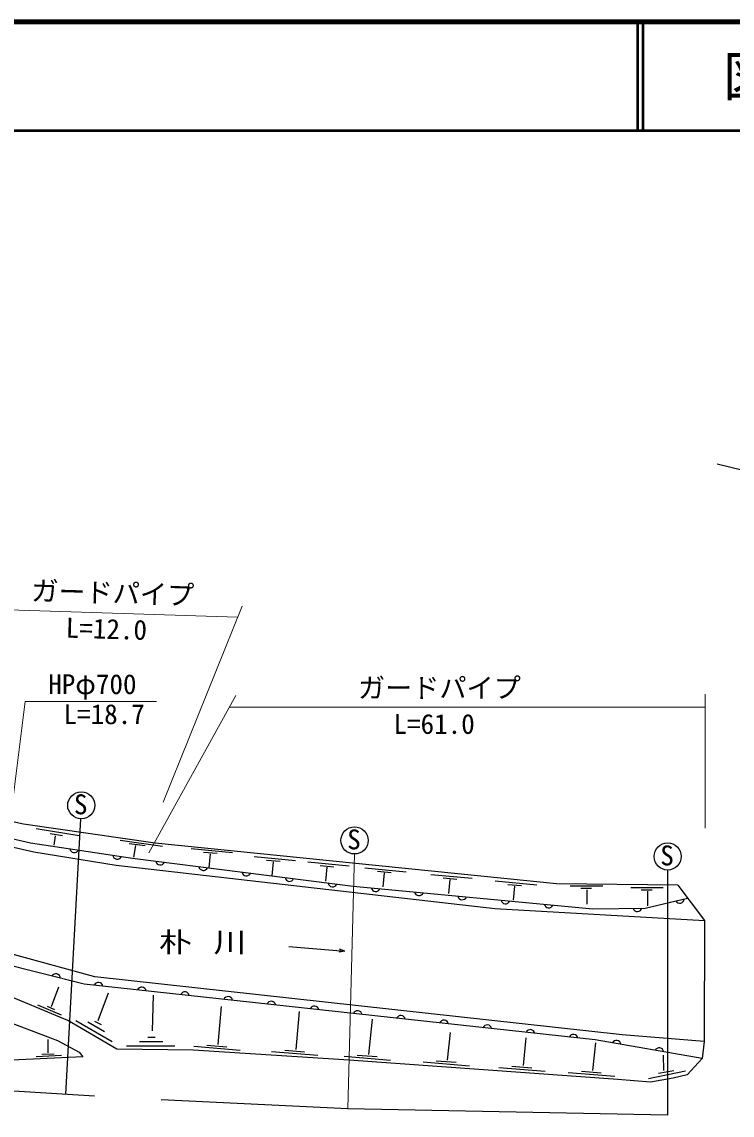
# Model space of a CAD drawing. Units: millimetres, scale not verified. Extents: x 40000 to 680000, y 20000 to 380000.
# Drawn here: x 452069 to 517474, y 279295 to 380000 of the extents above; entities that cross this region are included whole.
import ezdxf
from ezdxf.enums import TextEntityAlignment as Align

# ---------------------------------------------------------------- set-up
doc = ezdxf.new("R2010")
doc.units = ezdxf.units.MM
doc.header["$LTSCALE"] = 1000
for name, color, linetype, lineweight in [('M-BGD', 7, 'Continuous', 25), ('M-STR-HTXT', 7, 'Continuous', 13), ('M-TTL', 2, 'Continuous', 140), ('M-TTL-LINE', 7, 'Continuous', 50)]:
    doc.layers.add(name, color=color, linetype=linetype, lineweight=lineweight)
doc.layers.add('M-TTL-TXT', color=7, linetype='Continuous')
doc.styles.add('ＭＳ ゴシック', font='')
doc.styles.get('ＭＳ ゴシック').set_extended_font_data('MS Gothic')

msp = doc.modelspace()

# ---------------------------------------------------------------- linework, layer by layer
at = {"layer": 'M-BGD'}
for p, q in [((516088, 339294), (540440, 333340)), ((458790, 292034), (387568, 311433)), ((452213, 306111), (445565, 307552)), ((457478, 306585), (456095, 281218)), ((464334, 304338), (452213, 306111)), ((453377, 305687), (457356, 305067)), ((454676, 305242), (455823, 305067)), ((447246, 304921), (453161, 303552)), ((455138, 305019), (455003, 304161)), ((461127, 304609), (465023, 304074)), ((461959, 304314), (463421, 304121)), ((462526, 304137), (462355, 303055)), ((501305, 300601), (464334, 304338)), ((453161, 303552), (460740, 302319)), ((471465, 303461), (467650, 303824)), ((468799, 303531), (470062, 303420)), ((469413, 303370), (469294, 302090)), ((460740, 302319), (495614, 298323)), ((477259, 302724), (473445, 303087)), ((474594, 302794), (475856, 302683)), ((475208, 302632), (475088, 301353)), ((482207, 302224), (478392, 302586)), ((479541, 302293), (480803, 302182)), ((480155, 302132), (480035, 300853)), ((487472, 301691), (483657, 302054)), ((484807, 301761), (486069, 301650)), ((485420, 301600), (485301, 300320)), ((493532, 301079), (489718, 301441)), ((490867, 301148), (492129, 301037)), ((511517, 301874), (511521, 279295)), ((491481, 300987), (491361, 299708)), ((499477, 300478), (495662, 300840)), ((496811, 300547), (498074, 300437)), ((497425, 300386), (497306, 299107)), ((512483, 300463), (501305, 300601)), ((502571, 300421), (505557, 300416)), ((503534, 300192), (504532, 300203)), ((508144, 300278), (511130, 300273)), ((512483, 300463), (514917, 297216)), ((504106, 300057), (504095, 298720)), ((509107, 300049), (510105, 300059)), ((509679, 299914), (509668, 298577)), ((495614, 298323), (514917, 297216)), ((514917, 297216), (514906, 286071)), ((476661, 294826), (481795, 294392)), ((481795, 294392), (481285, 294301)), ((481795, 294392), (481308, 294568)), ((454783, 289305), (455459, 291120)), ((507337, 286694), (458790, 292034)), ((443462, 290663), (455350, 286161)), ((456314, 288016), (449648, 290785)), ((459105, 288010), (460041, 290550)), ((464105, 287068), (464175, 290357)), ((453509, 289440), (455683, 288545)), ((454393, 289331), (455064, 289019)), ((470151, 285798), (470466, 289297)), ((457033, 288022), (460392, 286068)), ((477330, 285335), (477644, 288834)), ((484018, 284890), (484367, 288132)), ((460817, 285370), (456314, 288016)), ((458133, 287893), (459678, 287004)), ((458754, 287952), (459362, 287647)), ((454499, 285036), (454484, 286268)), ((455350, 286161), (457351, 285103)), ((462888, 286074), (465053, 286074)), ((463660, 286472), (464339, 286472)), ((491271, 284363), (491537, 286922)), ((498252, 283857), (498517, 286416)), ((514906, 286071), (507337, 286694)), ((514906, 286071), (514718, 284503)), ((458771, 281057), (385434, 285446)), ((457351, 285103), (457672, 284677)), ((467847, 285291), (460817, 285370)), ((466141, 285652), (461718, 285652)), ((482201, 284365), (467847, 285291)), ((472160, 285250), (467889, 285603)), ((470931, 285564), (469090, 285704)), ((479338, 284787), (475067, 285140)), ((478110, 285101), (476269, 285241)), ((504649, 283392), (504914, 285951)), ((457672, 284677), (447018, 284145)), ((455724, 284794), (453391, 284677)), ((453922, 284919), (455053, 284934)), ((486027, 284342), (481755, 284695)), ((506942, 282570), (482201, 284365)), ((484798, 284656), (482957, 284796)), ((493280, 283815), (489009, 284168)), ((492052, 284129), (490210, 284270)), ((511195, 283394), (511156, 284830)), ((514718, 284503), (513337, 283017)), ((500261, 283309), (495989, 283662)), ((499032, 283623), (497191, 283763)), ((506658, 282844), (502387, 283197)), ((505429, 283158), (503588, 283299)), ((513193, 283332), (509768, 282638)), ((512100, 283371), (510688, 283129)), ((513337, 283017), (512050, 282690)), ((509956, 282338), (506942, 282570)), ((512050, 282690), (509956, 282338)), ((482073, 279873), (464892, 280702)), ((511521, 279295), (482073, 279873))]:
    msp.add_line(p, q, dxfattribs=at)
for points in [[(437363, 308548), (446473, 305862), (452864, 304381), (462264, 302959), (482565, 300385), (504662, 298302), (509480, 298355), (513368, 299282)], [(514718, 284503), (504873, 286218), (457802, 291366), (449850, 293370)]]:
    msp.add_lwpolyline(points, dxfattribs=at)
for centre in [(457541, 307833), (482704, 304600), (511536, 303124)]:
    msp.add_circle(centre, 1250, dxfattribs=at)
for centre, start, end in [((456895, 303889), 187.65882, 335.13841), ((460850, 303291), 187.65882, 335.13841), ((464811, 302754), 189.0346, 336.51419), ((468779, 302251), 189.0346, 336.51419), ((472747, 301748), 189.0346, 336.51419), ((476715, 301244), 189.0346, 336.51419), ((480684, 300741), 189.0346, 336.51419), ((484655, 300305), 190.87424, 338.35384), ((488638, 299930), 190.87424, 338.35384), ((492620, 299554), 190.87424, 338.35384), ((496602, 299179), 190.87424, 338.35384), ((512651, 299231), 209.68193, 357.16152), ((500585, 298803), 190.87424, 338.35384), ((508767, 298463), 196.88636, 344.36595), ((455199, 291901), 2.11489, 149.59448), ((459126, 291103), 10.0194, 157.49899), ((463103, 290669), 10.0194, 157.49899), ((467079, 290234), 10.0194, 157.49899), ((471055, 289799), 10.0194, 157.49899), ((475032, 289364), 10.0194, 157.49899), ((479008, 288929), 10.0194, 157.49899), ((482984, 288494), 10.0194, 157.49899), ((486961, 288060), 10.0194, 157.49899), ((490937, 287625), 10.0194, 157.49899), ((494913, 287190), 10.0194, 157.49899), ((498889, 286755), 10.0194, 157.49899), ((502866, 286320), 10.0194, 157.49899), ((506817, 285761), 6.38009, 153.85968), ((510758, 285075), 6.38009, 153.85968)]:
    msp.add_arc(centre, 417, start, end, dxfattribs=at)
at = {"layer": 'M-STR-HTXT'}
for p, q in [((447992, 325936), (471934, 325164)), ((472344, 326183), (465090, 308130)), ((452367, 317395), (449450, 294137)), ((452367, 317395), (464460, 317395)), ((471764, 317964), (463769, 303470)), ((514981, 318085), (514986, 305736)), ((471166, 316879), (514982, 316879)), ((482073, 279873), (482706, 303350))]:
    msp.add_line(p, q, dxfattribs=at)
at = {"layer": 'M-TTL'}
msp.add_line((680000, 380000), (40000, 380000), dxfattribs=at)
at = {"layer": 'M-TTL-LINE'}
for p, q in [((508747, 380000), (508747, 370000)), ((509247, 380000), (509247, 370000)), ((40000, 370000), (680000, 370000))]:
    msp.add_line(p, q, dxfattribs=at)

# ---------------------------------------------------------------- texts
at = {"layer": 'M-BGD', "style": 'ＭＳ ゴシック'}
for p in [(456863, 306460), (482026, 303226), (510857, 301750)]:
    msp.add_text('S', height=1833, dxfattribs=at).set_placement(p, align=Align.BOTTOM_LEFT)
at = {"layer": 'M-BGD', "insert": (464713, 294096), "char_height": 1833, "attachment_point": 7, "style": 'ＭＳ ゴシック'}
msp.add_mtext('\\T1.67;\\W1.2;朴川', dxfattribs=at)
at = {"layer": 'M-STR-HTXT', "style": 'ＭＳ ゴシック'}
for s, p in [('ガードパイプ', (452895, 326152)), ('L=12.0', (456073, 322733))]:
    msp.add_text(s, height=1833, rotation=358.349, dxfattribs=at).set_placement(p, align=Align.BOTTOM_LEFT)
for s, p in [('HPφ700', (454497, 317526)), ('ガードパイプ', (483016, 317187)), ('L=18.7', (455907, 314763)), ('L=61.0', (486291, 313861))]:
    msp.add_text(s, height=1833, dxfattribs=at).set_placement(p, align=Align.BOTTOM_LEFT)
at = {"layer": 'M-TTL-TXT', "style": 'ＭＳ ゴシック'}
msp.add_text('図面番号', height=3666, dxfattribs=at).set_placement((526622, 375000), align=Align.MIDDLE_CENTER)

doc.saveas('drawing.dxf')
